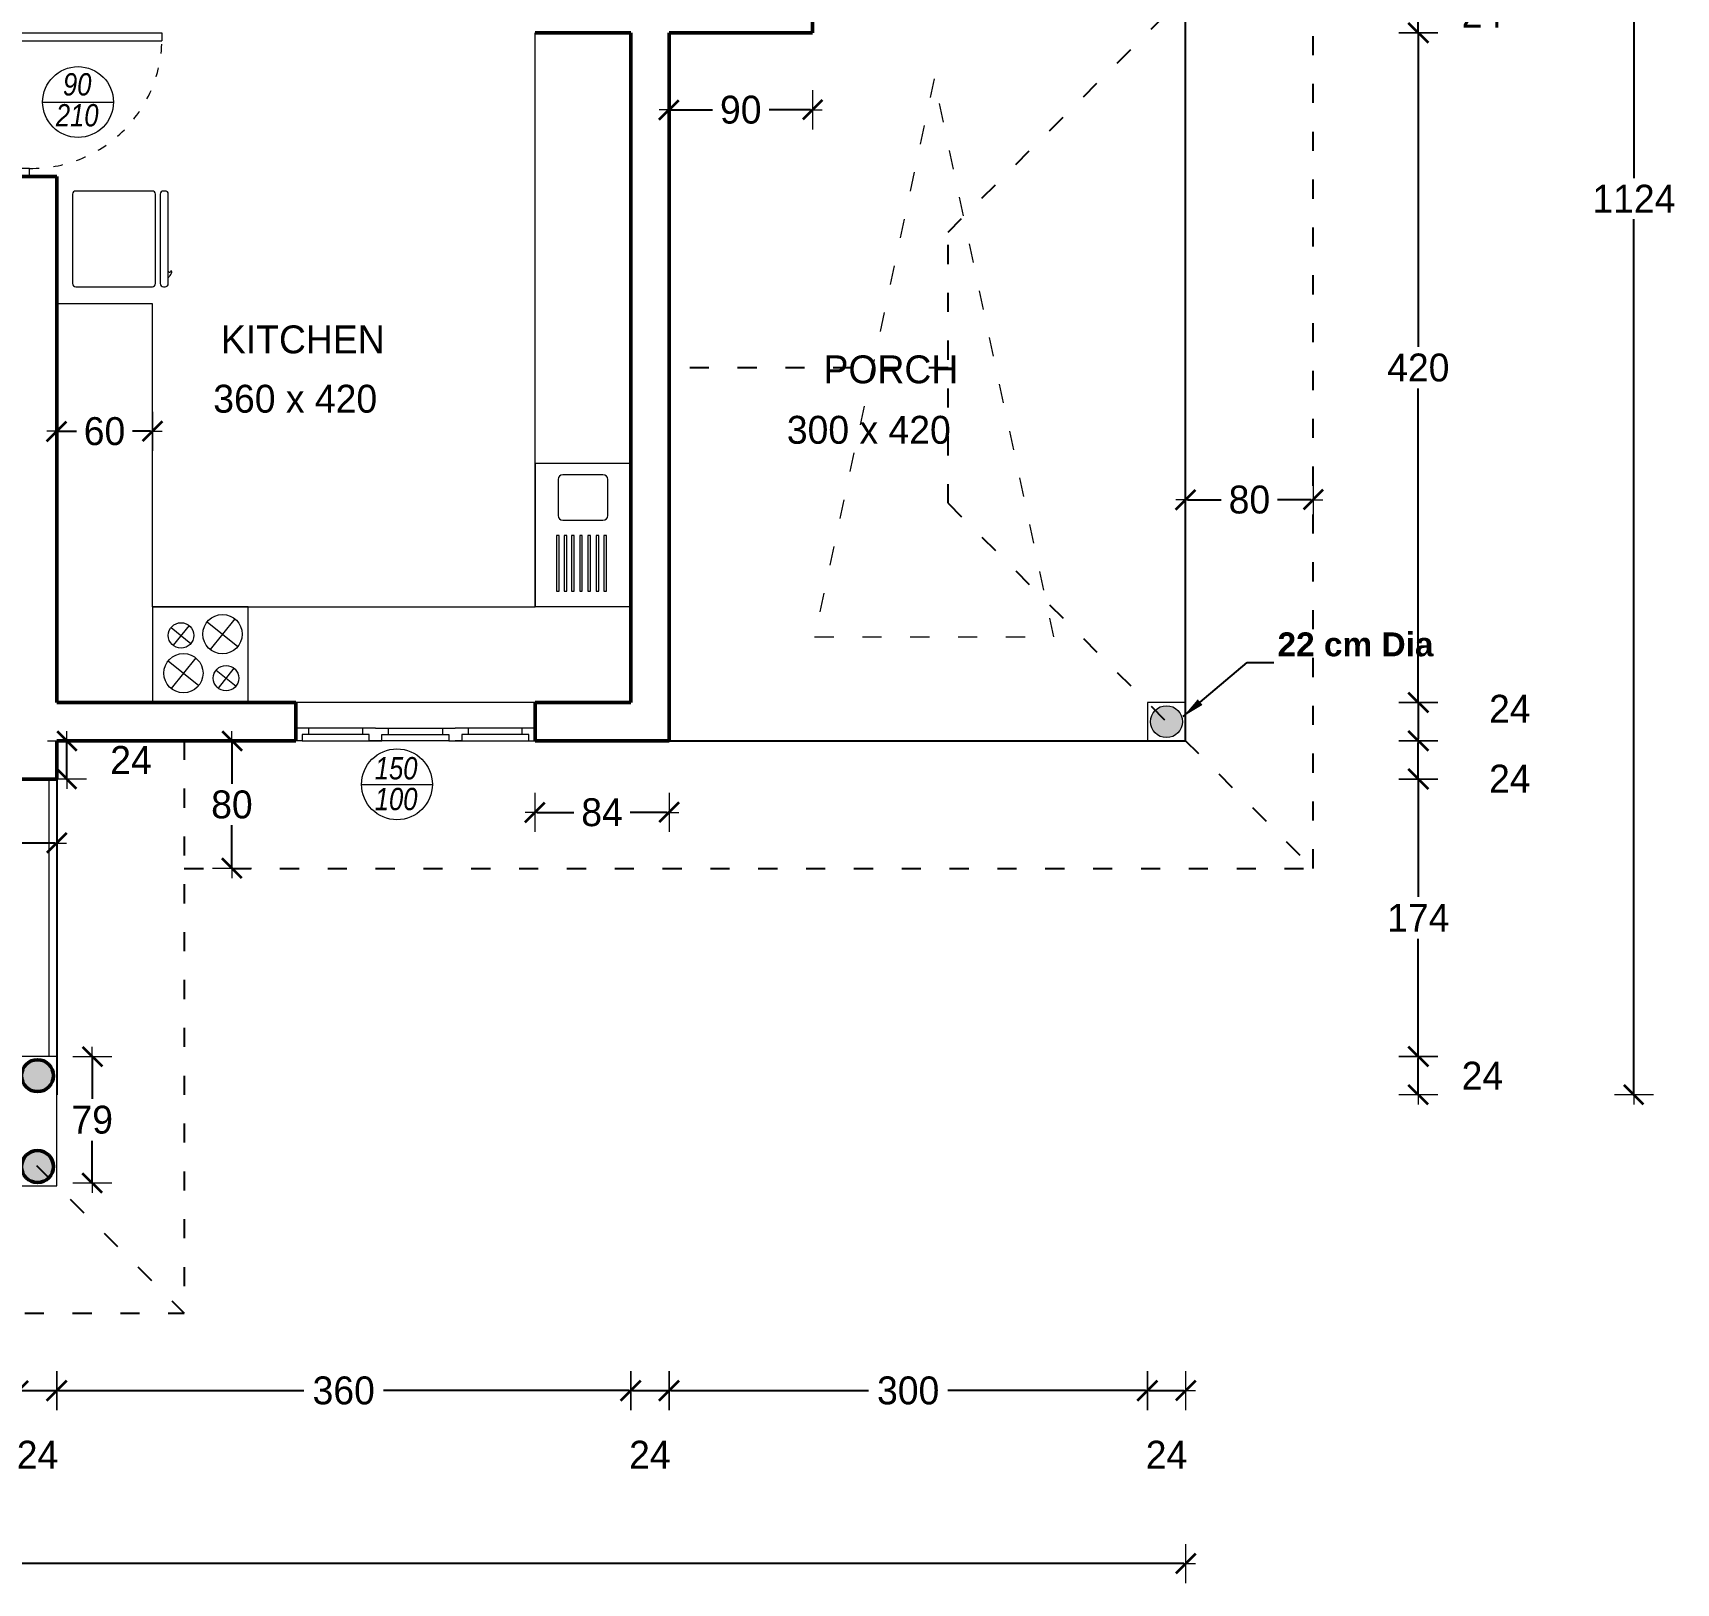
# Model space of a CAD drawing. Header units: centimetres. Extents: x 157 to 5401, y -672 to 3176.
# Drawn here: x 1383 to 2414, y -671 to 302 of the extents above; entities that cross this region are included whole.
import ezdxf

# ---------------------------------------------------------------- set-up
doc = ezdxf.new("R2010")
doc.units = ezdxf.units.CM
doc.header["$PDMODE"] = 35
doc.linetypes.add('ACAD_ISO03W100', pattern=[30, 12, -18])
doc.layers.get('0').update_dxf_attribs({"lineweight": 25})
for name, color, linetype, lineweight in [('1.000', 144, 'Continuous', 13), ('Dimension', 8, 'Continuous', 18), ('Door', 4, 'Continuous', 13), ('DTEXT', 76, 'Continuous', 15), ('FURNIT', 204, 'Continuous', 9), ('Roof Line', 2, 'ACAD_ISO03W100', 25), ('Text', 32, 'Continuous', 20), ('Wall', 1, 'Continuous', 50), ('Win', 5, 'Continuous', 20)]:
    doc.layers.add(name, color=color, linetype=linetype, lineweight=lineweight)
doc.styles.add('Dimension', font='arialbd.ttf')
doc.styles.add('ITALIAN', font='ARIALNBI.TTF')
doc.styles.get("Standard").update_dxf_attribs({"font": 'comicbd.ttf'})
doc.dimstyles.get("Standard").update_dxf_attribs({"dimscale": 0.7, "dimtxt": 25, "dimasz": 1.75, "dimexe": 1.25, "dimexo": 0.625, "dimgap": 5, "dimtad": 0, "dimtih": 1, "dimtoh": 1, "dimdec": 0, "dimdsep": 46, "dimtxsty": 'Standard', "dimblk": 'Ar+', "dimcen": 2.5, "dimse1": 1, "dimse2": 1, "dimclrt": 7, "dimadec": 0, "dimazin": 0, "dimtfac": 1, "dimtdec": 0, "dimtmove": 2, "dimatfit": 3, "dimfxl": 1, "dimarcsym": 0})

# ---------------------------------------------------------------- blocks, each defined once
blk = doc.blocks.new('column')
at = {"layer": 'FURNIT'}
blk.add_hatch(color=256, dxfattribs=at).paths.add_polyline_path([(-10, 0, 1), (10, 0, 1)])
blk.add_circle((0, 0), 10)
at = {"layer": 'Win'}
blk.add_lwpolyline([(-12, -12), (12, -12), (12, 12), (-12, 12)], close=True, dxfattribs=at)
blk = doc.blocks.new('90 D1 210')
at = {"linetype": 'ACAD_ISO03W100', "ltscale": 0.5}
blk.add_arc((-8.5, 3.5), 81.5, 88.9456, 178.9456, dxfattribs=at)
at = {"layer": 'Win'}
for p, q in [((-7, 90), (-7, 85)), ((-7, 90), (0, 90)), ((-7, 85), (0, 85)), ((0, 90), (0, 85)), ((0, 5), (-90, 5)), ((-90, 0), (-90, 5)), ((0, 0), (-90, 0)), ((0, 5), (0, 0))]:
    blk.add_line(p, q, dxfattribs=at)
blk = doc.blocks.new('FRIDGE')
for points in [[(-28, 3), (28, 3, 0.414214), (30, 5), (30, 6, 0.414214), (28, 8), (-28, 8, 0.414214), (-30, 6), (-30, 5, 0.414214)], [(-28, -52), (28, -52, 0.414214), (30, -50), (30, -2, 0.414214), (28, 0), (-28, 0, 0.414214), (-30, -2), (-30, -50, 0.414214)]]:
    blk.add_lwpolyline(points, format="xyb", close=True)
blk.add_open_spline([(24.4, 8), (23.9, 8.4), (23, 9.1), (21.8, 10.1), (20.6, 10.4), (19.7, 9.5), (20.7, 9.5), (21.3, 9), (20.7, 8.4), (20.3, 8.1), (20.1, 8)], degree=3, knots=[0, 0, 0, 0, 1.291654, 2.200769, 3.839886, 4.285587, 5.034227, 5.643325, 6.202245, 7.060624, 7.060624, 7.060624, 7.060624])
blk = doc.blocks.new('STOVE')
for p, q in [((-30, 0), (-30, -60)), ((30, 0), (-30, 0)), ((30, -60), (30, 0)), ((4.3, -9.4), (23.6, -24.8)), ((21.7, -7.5), (6.2, -26.7)), ((-18.3, -12.9), (-5.8, -22.9)), ((-7, -11.7), (-17, -24.1)), ((-20.1, -33.9), (-0.9, -49.3)), ((-2.8, -32), (-18.2, -51.2)), ((10, -39.7), (22.5, -49.7)), ((21.2, -38.5), (11.3, -50.9)), ((-30, -60), (30, -60))]:
    blk.add_line(p, q)
for centre, radius in [((-12, -17.9), 7.98), ((14, -17.1), 12.3), ((-10.5, -41.6), 12.3), ((16.2, -44.7), 7.98)]:
    blk.add_circle(centre, radius)
blk = doc.blocks.new('SINK KIT')
for p, q in [((0, 45), (0, -45)), ((60, 45), (0, 45)), ((60, 45), (60, -45)), ((14.4, 34.9), (14.4, 12.3)), ((42.6, 37.9), (17.4, 37.9)), ((45.6, 12.3), (45.6, 34.9)), ((17.4, 9.3), (42.6, 9.3)), ((13.4, -0.3), (13.4, -35.2)), ((15.1, -0.3), (13.4, -0.3)), ((15.1, -35.2), (15.1, -0.3)), ((18.2, -0.3), (18.2, -35.2)), ((19.9, -0.3), (18.2, -0.3)), ((19.9, -35.2), (19.9, -0.3)), ((22.9, -0.3), (22.9, -35.2)), ((24.6, -0.3), (22.9, -0.3)), ((24.6, -35.2), (24.6, -0.3)), ((28, -0.3), (28, -35.2)), ((29.6, -0.3), (28, -0.3)), ((29.6, -35.2), (29.6, -0.3)), ((33, -0.3), (33, -35.2)), ((34.7, -0.3), (33, -0.3)), ((34.7, -35.2), (34.7, -0.3)), ((38.4, -0.3), (38.4, -35.2)), ((40.1, -0.3), (38.4, -0.3)), ((40.1, -35.2), (40.1, -0.3)), ((43.1, -0.3), (43.1, -35.2)), ((44.8, -0.3), (43.1, -0.3)), ((44.8, -35.2), (44.8, -0.3)), ((13.4, -35.2), (15.1, -35.2)), ((18.2, -35.2), (19.9, -35.2)), ((22.9, -35.2), (24.6, -35.2)), ((28, -35.2), (29.6, -35.2)), ((33, -35.2), (34.7, -35.2)), ((38.4, -35.2), (40.1, -35.2)), ((43.1, -35.2), (44.8, -35.2)), ((60, -45), (0, -45))]:
    blk.add_line(p, q)
for centre, start, end in [((17.4, 34.9), 90, 180), ((42.6, 34.9), 0, 90), ((17.4, 12.3), 180, 270), ((42.6, 12.3), 270, 0)]:
    blk.add_arc(centre, 3, start, end)
blk = doc.blocks.new('Ar+')
for p, q in [((0, 10), (0, -10)), ((-5, 0), (5, 0))]:
    blk.add_line(p, q)
at = {"lineweight": 35}
blk.add_line((5, 5), (-5, -5), dxfattribs=at)
blk = doc.blocks.new('*D57')
at = {"layer": 'Defpoints', "color": 0, "transparency": 16777216}
for p in [(1374.3, -340.4), (1398.3, -364.4), (1398.3, -549.9)]:
    blk.add_point(p, dxfattribs=at)
at = {"layer": 'Dimension', "color": 0, "lineweight": -2, "transparency": 16777216}
blk.add_line((1375.5, -549.9), (1397.1, -549.9), dxfattribs=at)
at = {"layer": 'Dimension', "color": 0, "lineweight": -2, "transparency": 16777216, "xscale": 1.225, "yscale": 1.225, "zscale": 1.225, "rotation": 180}
blk.add_blockref('Ar+', (1374.3, -549.9), dxfattribs=at)
at = {"layer": 'Dimension', "color": 0, "lineweight": -2, "transparency": 16777216, "xscale": 1.225, "yscale": 1.225, "zscale": 1.225}
blk.add_blockref('Ar+', (1398.3, -549.9), dxfattribs=at)
at = {"layer": 'Dimension', "color": 7, "transparency": 16777216, "insert": (1386.3, -590.1), "char_height": 17.5, "attachment_point": 5}
blk.add_mtext('24', dxfattribs=at)
blk = doc.blocks.new('*D58')
at = {"layer": 'Defpoints', "color": 0, "transparency": 16777216}
for p in [(1758.3, -118.4), (1398.3, -364.4), (1758.3, -549.9)]:
    blk.add_point(p, dxfattribs=at)
at = {"layer": 'Dimension', "color": 0, "lineweight": -2, "transparency": 16777216}
for p, q in [((1399.5, -549.9), (1553.4, -549.9)), ((1757.1, -549.9), (1603.2, -549.9))]:
    blk.add_line(p, q, dxfattribs=at)
at = {"layer": 'Dimension', "color": 0, "lineweight": -2, "transparency": 16777216, "xscale": 1.225, "yscale": 1.225, "zscale": 1.225, "rotation": 180}
blk.add_blockref('Ar+', (1398.3, -549.9), dxfattribs=at)
at = {"layer": 'Dimension', "color": 0, "lineweight": -2, "transparency": 16777216, "xscale": 1.225, "yscale": 1.225, "zscale": 1.225}
blk.add_blockref('Ar+', (1758.3, -549.9), dxfattribs=at)
at = {"layer": 'Dimension', "color": 7, "transparency": 16777216, "insert": (1578.3, -549.9), "char_height": 17.5, "attachment_point": 5}
blk.add_mtext('360', dxfattribs=at)
blk = doc.blocks.new('*D59')
at = {"layer": 'Defpoints', "color": 0, "transparency": 16777216}
for p in [(1758.3, -118.4), (1782.3, -142.4), (1782.3, -549.9)]:
    blk.add_point(p, dxfattribs=at)
at = {"layer": 'Dimension', "color": 0, "lineweight": -2, "transparency": 16777216}
blk.add_line((1759.5, -549.9), (1781.1, -549.9), dxfattribs=at)
at = {"layer": 'Dimension', "color": 0, "lineweight": -2, "transparency": 16777216, "xscale": 1.225, "yscale": 1.225, "zscale": 1.225, "rotation": 180}
blk.add_blockref('Ar+', (1758.3, -549.9), dxfattribs=at)
at = {"layer": 'Dimension', "color": 0, "lineweight": -2, "transparency": 16777216, "xscale": 1.225, "yscale": 1.225, "zscale": 1.225}
blk.add_blockref('Ar+', (1782.3, -549.9), dxfattribs=at)
at = {"layer": 'Dimension', "color": 7, "transparency": 16777216, "insert": (1770.3, -590.1), "char_height": 17.5, "attachment_point": 5}
blk.add_mtext('24', dxfattribs=at)
blk = doc.blocks.new('*D60')
at = {"layer": 'Defpoints', "color": 0, "transparency": 16777216}
for p in [(1782.3, -142.4), (2082.3, -142.4), (2082.3, -549.9)]:
    blk.add_point(p, dxfattribs=at)
at = {"layer": 'Dimension', "color": 0, "lineweight": -2, "transparency": 16777216}
for p, q in [((1783.5, -549.9), (1907.4, -549.9)), ((2081.1, -549.9), (1957.2, -549.9))]:
    blk.add_line(p, q, dxfattribs=at)
at = {"layer": 'Dimension', "color": 0, "lineweight": -2, "transparency": 16777216, "xscale": 1.225, "yscale": 1.225, "zscale": 1.225, "rotation": 180}
blk.add_blockref('Ar+', (1782.3, -549.9), dxfattribs=at)
at = {"layer": 'Dimension', "color": 0, "lineweight": -2, "transparency": 16777216, "xscale": 1.225, "yscale": 1.225, "zscale": 1.225}
blk.add_blockref('Ar+', (2082.3, -549.9), dxfattribs=at)
at = {"layer": 'Dimension', "color": 7, "transparency": 16777216, "insert": (1932.3, -549.9), "char_height": 17.5, "attachment_point": 5}
blk.add_mtext('300', dxfattribs=at)
blk = doc.blocks.new('*D61')
at = {"layer": 'Defpoints', "color": 0, "transparency": 16777216}
for p in [(2082.3, -142.4), (2106.3, -142.4), (2106.3, -549.9)]:
    blk.add_point(p, dxfattribs=at)
at = {"layer": 'Dimension', "color": 0, "lineweight": -2, "transparency": 16777216}
blk.add_line((2083.5, -549.9), (2105.1, -549.9), dxfattribs=at)
at = {"layer": 'Dimension', "color": 0, "lineweight": -2, "transparency": 16777216, "xscale": 1.225, "yscale": 1.225, "zscale": 1.225, "rotation": 180}
blk.add_blockref('Ar+', (2082.3, -549.9), dxfattribs=at)
at = {"layer": 'Dimension', "color": 0, "lineweight": -2, "transparency": 16777216, "xscale": 1.225, "yscale": 1.225, "zscale": 1.225}
blk.add_blockref('Ar+', (2106.3, -549.9), dxfattribs=at)
at = {"layer": 'Dimension', "color": 7, "transparency": 16777216, "insert": (2094.3, -590.1), "char_height": 17.5, "attachment_point": 5}
blk.add_mtext('24', dxfattribs=at)
blk = doc.blocks.new('*D62')
at = {"layer": 'Defpoints', "color": 0, "transparency": 16777216}
for p in [(564.3, -142.4), (2106.3, -142.4), (2106.3, -658.4)]:
    blk.add_point(p, dxfattribs=at)
at = {"layer": 'Dimension', "color": 0, "lineweight": -2, "transparency": 16777216}
for p, q in [((565.5, -658.4), (1302.6, -658.4)), ((2105.1, -658.4), (1368, -658.4))]:
    blk.add_line(p, q, dxfattribs=at)
at = {"layer": 'Dimension', "color": 0, "lineweight": -2, "transparency": 16777216, "xscale": 1.225, "yscale": 1.225, "zscale": 1.225, "rotation": 180}
blk.add_blockref('Ar+', (564.3, -658.4), dxfattribs=at)
at = {"layer": 'Dimension', "color": 0, "lineweight": -2, "transparency": 16777216, "xscale": 1.225, "yscale": 1.225, "zscale": 1.225}
blk.add_blockref('Ar+', (2106.3, -658.4), dxfattribs=at)
at = {"layer": 'Dimension', "color": 7, "transparency": 16777216, "insert": (1335.3, -658.4), "char_height": 17.5, "attachment_point": 5}
blk.add_mtext('1542', dxfattribs=at)
blk = doc.blocks.new('*D63')
at = {"layer": 'Defpoints', "color": 0, "transparency": 16777216}
for p in [(1398.3, -340.4), (2252.2, -340.4), (1398.3, -364.4)]:
    blk.add_point(p, dxfattribs=at)
at = {"layer": 'Dimension', "color": 0, "lineweight": -2, "transparency": 16777216}
blk.add_line((2252.2, -363.2), (2252.2, -341.6), dxfattribs=at)
at = {"layer": 'Dimension', "color": 0, "lineweight": -2, "transparency": 16777216, "xscale": 1.225, "yscale": 1.225, "zscale": 1.225}
for p, rotation in [((2252.2, -340.4), 90), ((2252.2, -364.4), 270)]:
    blk.add_blockref('Ar+', p, dxfattribs=dict(at, rotation=rotation))
at = {"layer": 'Dimension', "color": 7, "transparency": 16777216, "insert": (2292.4, -352.4), "char_height": 17.5, "attachment_point": 5}
blk.add_mtext('24', dxfattribs=at)
blk = doc.blocks.new('*D64')
at = {"layer": 'Defpoints', "color": 0, "transparency": 16777216}
for p in [(1398.3, -166.4), (2252.2, -166.4), (1398.3, -340.4)]:
    blk.add_point(p, dxfattribs=at)
at = {"layer": 'Dimension', "color": 0, "lineweight": -2, "transparency": 16777216}
for p, q in [((2252.2, -167.6), (2252.2, -240.3)), ((2252.2, -339.2), (2252.2, -266.5))]:
    blk.add_line(p, q, dxfattribs=at)
at = {"layer": 'Dimension', "color": 0, "lineweight": -2, "transparency": 16777216, "xscale": 1.225, "yscale": 1.225, "zscale": 1.225}
for p, rotation in [((2252.2, -166.4), 90), ((2252.2, -340.4), 270)]:
    blk.add_blockref('Ar+', p, dxfattribs=dict(at, rotation=rotation))
at = {"layer": 'Dimension', "color": 7, "transparency": 16777216, "insert": (2252.2, -253.4), "char_height": 17.5, "attachment_point": 5}
blk.add_mtext('174', dxfattribs=at)
blk = doc.blocks.new('*D65')
at = {"layer": 'Defpoints', "color": 0, "transparency": 16777216}
for p in [(2106.3, -142.4), (2252.2, -142.4), (1398.3, -166.4)]:
    blk.add_point(p, dxfattribs=at)
at = {"layer": 'Dimension', "color": 0, "lineweight": -2, "transparency": 16777216}
blk.add_line((2252.2, -165.2), (2252.2, -143.6), dxfattribs=at)
at = {"layer": 'Dimension', "color": 0, "lineweight": -2, "transparency": 16777216, "xscale": 1.225, "yscale": 1.225, "zscale": 1.225}
for p, rotation in [((2252.2, -142.4), 90), ((2252.2, -166.4), 270)]:
    blk.add_blockref('Ar+', p, dxfattribs=dict(at, rotation=rotation))
at = {"layer": 'Dimension', "color": 7, "transparency": 16777216, "insert": (2309.6, -166.1), "char_height": 17.5, "attachment_point": 5}
blk.add_mtext('24', dxfattribs=at)
blk = doc.blocks.new('*D66')
at = {"layer": 'Defpoints', "color": 0, "transparency": 16777216}
for p in [(2106.3, 301.6), (2252.2, 301.6), (2106.3, -118.4)]:
    blk.add_point(p, dxfattribs=at)
at = {"layer": 'Dimension', "color": 0, "lineweight": -2, "transparency": 16777216}
for p, q in [((2252.2, 300.4), (2252.2, 104.6)), ((2252.2, -117.2), (2252.2, 78.6))]:
    blk.add_line(p, q, dxfattribs=at)
at = {"layer": 'Dimension', "color": 0, "lineweight": -2, "transparency": 16777216, "xscale": 1.225, "yscale": 1.225, "zscale": 1.225}
for p, rotation in [((2252.2, 301.6), 90), ((2252.2, -118.4), 270)]:
    blk.add_blockref('Ar+', p, dxfattribs=dict(at, rotation=rotation))
at = {"layer": 'Dimension', "color": 7, "transparency": 16777216, "insert": (2252.2, 91.6), "char_height": 17.5, "attachment_point": 5}
blk.add_mtext('420', dxfattribs=at)
blk = doc.blocks.new('*D67')
at = {"layer": 'Defpoints', "color": 0, "transparency": 16777216}
for p in [(2106.3, 325.6), (2252.2, 325.6), (2106.3, 301.6)]:
    blk.add_point(p, dxfattribs=at)
at = {"layer": 'Dimension', "color": 0, "lineweight": -2, "transparency": 16777216}
blk.add_line((2252.2, 302.8), (2252.2, 324.4), dxfattribs=at)
at = {"layer": 'Dimension', "color": 0, "lineweight": -2, "transparency": 16777216, "xscale": 1.225, "yscale": 1.225, "zscale": 1.225}
for p, rotation in [((2252.2, 325.6), 90), ((2252.2, 301.6), 270)]:
    blk.add_blockref('Ar+', p, dxfattribs=dict(at, rotation=rotation))
at = {"layer": 'Dimension', "color": 7, "transparency": 16777216, "insert": (2292.4, 313.6), "char_height": 17.5, "attachment_point": 5}
blk.add_mtext('24', dxfattribs=at)
blk = doc.blocks.new('*D72')
at = {"layer": 'Defpoints', "color": 0, "transparency": 16777216}
for p in [(1782.3, 759.6), (1398.3, -364.4), (2387.4, -364.4)]:
    blk.add_point(p, dxfattribs=at)
at = {"layer": 'Dimension', "color": 0, "lineweight": -2, "transparency": 16777216}
for p, q in [((2387.4, 758.4), (2387.4, 210.5)), ((2387.4, -363.2), (2387.4, 184.7))]:
    blk.add_line(p, q, dxfattribs=at)
at = {"layer": 'Dimension', "color": 0, "lineweight": -2, "transparency": 16777216, "xscale": 1.225, "yscale": 1.225, "zscale": 1.225}
for p, rotation in [((2387.4, 759.6), 90), ((2387.4, -364.4), 270)]:
    blk.add_blockref('Ar+', p, dxfattribs=dict(at, rotation=rotation))
at = {"layer": 'Dimension', "color": 7, "transparency": 16777216, "insert": (2387.4, 197.6), "char_height": 17.5, "attachment_point": 5}
blk.add_mtext('1124', dxfattribs=at)
blk = doc.blocks.new('*D73')
at = {"layer": 'Defpoints', "color": 0, "transparency": 16777216}
for p in [(2106.3, -118.4), (2106.3, -142.4), (2252.2, -142.4)]:
    blk.add_point(p, dxfattribs=at)
at = {"layer": 'Dimension', "color": 0, "lineweight": -2, "transparency": 16777216}
blk.add_line((2252.2, -119.6), (2252.2, -141.2), dxfattribs=at)
at = {"layer": 'Dimension', "color": 0, "lineweight": -2, "transparency": 16777216, "xscale": 1.225, "yscale": 1.225, "zscale": 1.225}
for p, rotation in [((2252.2, -118.4), 90), ((2252.2, -142.4), 270)]:
    blk.add_blockref('Ar+', p, dxfattribs=dict(at, rotation=rotation))
at = {"layer": 'Dimension', "color": 7, "transparency": 16777216, "insert": (2309.6, -122.3), "char_height": 17.5, "attachment_point": 5}
blk.add_mtext('24', dxfattribs=at)
blk = doc.blocks.new('Double Column (Single Base)')
at = {"layer": 'FURNIT'}
for points in [[(10, 69, 1), (-10, 69, 1)], [(-10, 12, 1), (10, 12, 1)]]:
    blk.add_hatch(color=256, dxfattribs=at).paths.add_polyline_path(points)
for centre in [(0, 69), (0, 12)]:
    blk.add_circle(centre, 10)
at = {"layer": 'Win'}
blk.add_lwpolyline([(-12, 0), (12, 0), (12, 81), (-12, 81)], close=True, dxfattribs=at)
blk = doc.blocks.new('*D117')
at = {"layer": 'Defpoints', "color": 0, "transparency": 16777216}
for p in [(1303.3, -166.4), (1398.3, -166.4), (1303.3, -206.5)]:
    blk.add_point(p, dxfattribs=at)
at = {"layer": 'Dimension', "color": 0, "lineweight": -2, "transparency": 16777216}
for p, q in [((1304.5, -206.5), (1333.2, -206.5)), ((1397.1, -206.5), (1368.5, -206.5))]:
    blk.add_line(p, q, dxfattribs=at)
at = {"layer": 'Dimension', "color": 0, "lineweight": -2, "transparency": 16777216, "xscale": 1.225, "yscale": 1.225, "zscale": 1.225, "rotation": 180}
blk.add_blockref('Ar+', (1303.3, -206.5), dxfattribs=at)
at = {"layer": 'Dimension', "color": 0, "lineweight": -2, "transparency": 16777216, "xscale": 1.225, "yscale": 1.225, "zscale": 1.225}
blk.add_blockref('Ar+', (1398.3, -206.5), dxfattribs=at)
at = {"layer": 'Dimension', "color": 7, "transparency": 16777216, "insert": (1350.8, -206.5), "char_height": 17.5, "attachment_point": 5}
blk.add_mtext('95', dxfattribs=at)
blk = doc.blocks.new('*D120')
at = {"layer": 'Defpoints', "color": 0, "transparency": 16777216}
for p in [(1698.3, -142.4), (1782.3, -142.4), (1698.3, -187.3)]:
    blk.add_point(p, dxfattribs=at)
at = {"layer": 'Dimension', "color": 0, "lineweight": -2, "transparency": 16777216}
for p, q in [((1699.5, -187.3), (1722.6, -187.3)), ((1781.1, -187.3), (1758, -187.3))]:
    blk.add_line(p, q, dxfattribs=at)
at = {"layer": 'Dimension', "color": 0, "lineweight": -2, "transparency": 16777216, "xscale": 1.225, "yscale": 1.225, "zscale": 1.225, "rotation": 180}
blk.add_blockref('Ar+', (1698.3, -187.3), dxfattribs=at)
at = {"layer": 'Dimension', "color": 0, "lineweight": -2, "transparency": 16777216, "xscale": 1.225, "yscale": 1.225, "zscale": 1.225}
blk.add_blockref('Ar+', (1782.3, -187.3), dxfattribs=at)
at = {"layer": 'Dimension', "color": 7, "transparency": 16777216, "insert": (1740.3, -187.3), "char_height": 17.5, "attachment_point": 5}
blk.add_mtext('84', dxfattribs=at)
blk = doc.blocks.new('*D121')
at = {"layer": 'Defpoints', "color": 0, "transparency": 16777216}
for p in [(1782.3, 301.6), (1872.3, 301.6), (1872.3, 253.3)]:
    blk.add_point(p, dxfattribs=at)
at = {"layer": 'Dimension', "color": 0, "lineweight": -2, "transparency": 16777216}
for p, q in [((1783.5, 253.3), (1809.5, 253.3)), ((1871.1, 253.3), (1845.1, 253.3))]:
    blk.add_line(p, q, dxfattribs=at)
at = {"layer": 'Dimension', "color": 0, "lineweight": -2, "transparency": 16777216, "xscale": 1.225, "yscale": 1.225, "zscale": 1.225, "rotation": 180}
blk.add_blockref('Ar+', (1782.3, 253.3), dxfattribs=at)
at = {"layer": 'Dimension', "color": 0, "lineweight": -2, "transparency": 16777216, "xscale": 1.225, "yscale": 1.225, "zscale": 1.225}
blk.add_blockref('Ar+', (1872.3, 253.3), dxfattribs=at)
at = {"layer": 'Dimension', "color": 7, "transparency": 16777216, "insert": (1827.3, 253.3), "char_height": 17.5, "attachment_point": 5}
blk.add_mtext('90', dxfattribs=at)
blk = doc.blocks.new('*D129')
at = {"layer": 'Defpoints', "color": 0, "transparency": 16777216}
for p in [(1478.3, -142.4), (1508.2, -142.4), (1478.3, -222.4)]:
    blk.add_point(p, dxfattribs=at)
at = {"layer": 'Dimension', "color": 0, "lineweight": -2, "transparency": 16777216}
for p, q in [((1508.2, -143.6), (1508.2, -169.4)), ((1508.2, -221.2), (1508.2, -195.4))]:
    blk.add_line(p, q, dxfattribs=at)
at = {"layer": 'Dimension', "color": 0, "lineweight": -2, "transparency": 16777216, "xscale": 1.225, "yscale": 1.225, "zscale": 1.225}
for p, rotation in [((1508.2, -142.4), 90), ((1508.2, -222.4), 270)]:
    blk.add_blockref('Ar+', p, dxfattribs=dict(at, rotation=rotation))
at = {"layer": 'Dimension', "color": 7, "transparency": 16777216, "insert": (1508.2, -182.4), "char_height": 17.5, "attachment_point": 5}
blk.add_mtext('80', dxfattribs=at)
blk = doc.blocks.new('*D130')
at = {"layer": 'Defpoints', "color": 0, "transparency": 16777216}
for p in [(2106.3, 23.7), (2186.3, 23.7), (2186.3, 8.8)]:
    blk.add_point(p, dxfattribs=at)
at = {"layer": 'Dimension', "color": 0, "lineweight": -2, "transparency": 16777216}
for p, q in [((2107.5, 8.8), (2128.6, 8.8)), ((2185.1, 8.8), (2164, 8.8))]:
    blk.add_line(p, q, dxfattribs=at)
at = {"layer": 'Dimension', "color": 0, "lineweight": -2, "transparency": 16777216, "xscale": 1.225, "yscale": 1.225, "zscale": 1.225, "rotation": 180}
blk.add_blockref('Ar+', (2106.3, 8.8), dxfattribs=at)
at = {"layer": 'Dimension', "color": 0, "lineweight": -2, "transparency": 16777216, "xscale": 1.225, "yscale": 1.225, "zscale": 1.225}
blk.add_blockref('Ar+', (2186.3, 8.8), dxfattribs=at)
at = {"layer": 'Dimension', "color": 7, "transparency": 16777216, "insert": (2146.3, 8.8), "char_height": 17.5, "attachment_point": 5}
blk.add_mtext('80', dxfattribs=at)
blk = doc.blocks.new('*D143')
at = {"layer": 'Defpoints', "color": 0, "transparency": 16777216}
for p in [(1398.3, -340.4), (1398.3, -419.8), (1420.6, -419.8)]:
    blk.add_point(p, dxfattribs=at)
at = {"layer": 'Dimension', "color": 0, "lineweight": -2, "transparency": 16777216}
for p, q in [((1420.6, -341.6), (1420.6, -367)), ((1420.6, -418.6), (1420.6, -393.3))]:
    blk.add_line(p, q, dxfattribs=at)
at = {"layer": 'Dimension', "color": 0, "lineweight": -2, "transparency": 16777216, "xscale": 1.225, "yscale": 1.225, "zscale": 1.225}
for p, rotation in [((1420.6, -340.4), 90), ((1420.6, -419.8), 270)]:
    blk.add_blockref('Ar+', p, dxfattribs=dict(at, rotation=rotation))
at = {"layer": 'Dimension', "color": 7, "transparency": 16777216, "insert": (1420.6, -380.1), "char_height": 17.5, "attachment_point": 5}
blk.add_mtext('79', dxfattribs=at)
blk = doc.blocks.new('*D147')
at = {"layer": 'Defpoints', "color": 0, "transparency": 16777216}
for p in [(1458.3, 51.7), (1398.3, 46.6), (1458.3, 46.6)]:
    blk.add_point(p, dxfattribs=at)
at = {"layer": 'Dimension', "color": 0, "lineweight": -2, "transparency": 16777216}
for p, q in [((1399.5, 51.7), (1410.7, 51.7)), ((1457.1, 51.7), (1445.9, 51.7))]:
    blk.add_line(p, q, dxfattribs=at)
at = {"layer": 'Dimension', "color": 0, "lineweight": -2, "transparency": 16777216, "xscale": 1.225, "yscale": 1.225, "zscale": 1.225, "rotation": 180}
blk.add_blockref('Ar+', (1398.3, 51.7), dxfattribs=at)
at = {"layer": 'Dimension', "color": 0, "lineweight": -2, "transparency": 16777216, "xscale": 1.225, "yscale": 1.225, "zscale": 1.225}
blk.add_blockref('Ar+', (1458.3, 51.7), dxfattribs=at)
at = {"layer": 'Dimension', "color": 7, "transparency": 16777216, "insert": (1428.3, 51.7), "char_height": 17.5, "attachment_point": 5}
blk.add_mtext('60', dxfattribs=at)
blk = doc.blocks.new('*D148')
at = {"layer": 'Defpoints', "color": 0, "transparency": 16777216}
for p in [(1398.3, -142.4), (1404.7, -142.4), (1398.3, -166.4)]:
    blk.add_point(p, dxfattribs=at)
at = {"layer": 'Dimension', "color": 0, "lineweight": -2, "transparency": 16777216}
blk.add_line((1404.7, -165.2), (1404.7, -143.6), dxfattribs=at)
at = {"layer": 'Dimension', "color": 0, "lineweight": -2, "transparency": 16777216, "xscale": 1.225, "yscale": 1.225, "zscale": 1.225}
for p, rotation in [((1404.7, -142.4), 90), ((1404.7, -166.4), 270)]:
    blk.add_blockref('Ar+', p, dxfattribs=dict(at, rotation=rotation))
at = {"layer": 'Dimension', "color": 7, "transparency": 16777216, "insert": (1444.9, -154.4), "char_height": 17.5, "attachment_point": 5}
blk.add_mtext('24', dxfattribs=at)

msp = doc.modelspace()

# ---------------------------------------------------------------- linework, layer by layer
for p, q in [((2106.3, -142.4), (2106.3, 325.6)), ((1782.3, -142.4), (2106.3, -142.4)), ((1398.3, -166.4), (1398.3, -364.4))]:
    msp.add_line(p, q)
at = {"layer": '1.000', "linetype": 'ACAD_ISO03W100'}
msp.add_lwpolyline([(1873.6, -77.2), (2023.6, -77.2), (1948.6, 272.8), (1948.6, 272.8)], close=True, dxfattribs=at)
at = {"layer": 'DTEXT'}
for p, q in [((1389.5, 258.2), (1433.9, 258.2)), ((1589.5, -169.7), (1633.8, -169.7))]:
    msp.add_line(p, q, dxfattribs=at)
for centre in [(1411.7, 258.2), (1611.7, -169.7)]:
    msp.add_circle(centre, 22.2, dxfattribs=at)
at = {"layer": 'Roof Line'}
for p, q in [((1957.3, 176.6), (2186.3, 405.6)), ((2186.3, -222.4), (2186.3, 405.6)), ((1957.3, 6.6), (1957.3, 176.6)), ((1957.3, 91.6), (1782.3, 91.6)), ((1957.3, 6.6), (2186.3, -222.4)), ((1478.3, -142.4), (1478.3, -501.4)), ((1478.3, -222.4), (2186.3, -222.4)), ((1258.3, -281.4), (1478.3, -501.4)), ((868.3, -501.4), (1478.3, -501.4))]:
    msp.add_line(p, q, dxfattribs=at)
at = {"layer": 'Wall'}
for p, q in [((1872.3, 301.6), (1872.3, 325.6)), ((1698.3, 301.6), (1758.3, 301.6)), ((1758.3, -118.4), (1758.3, 301.6)), ((1782.3, -142.4), (1782.3, 301.6)), ((1782.3, -142.4), (1782.3, 301.6)), ((1782.3, 301.6), (1872.3, 301.6)), ((1398.3, 211.6), (1112.3, 211.6)), ((1398.3, -118.4), (1398.3, 211.6)), ((1398.3, -118.4), (1548.3, -118.4)), ((1548.3, -142.4), (1548.3, -118.4)), ((1698.3, -142.4), (1698.3, -118.4)), ((1698.3, -118.4), (1758.3, -118.4)), ((1398.3, -166.4), (1398.3, -142.4)), ((1398.3, -142.4), (1548.3, -142.4)), ((1698.3, -142.4), (1782.3, -142.4)), ((1398.3, -166.4), (1303.3, -166.4))]:
    msp.add_line(p, q, dxfattribs=at)
at = {"layer": 'Win'}
for p, q in [((1698.3, -58.4), (1698.3, 301.6)), ((1458.3, 131.6), (1398.3, 131.6)), ((1458.3, -58.4), (1458.3, 131.6)), ((1458.3, -58.4), (1698.3, -58.4)), ((1698.3, -118.4), (1548.3, -118.4)), ((1598.3, -134.4), (1548.3, -134.4)), ((1552.3, -142.4), (1548.3, -142.4)), ((1552.3, -138.4), (1552.3, -142.4)), ((1594.3, -138.4), (1552.3, -138.4)), ((1552.3, -142.4), (1602.3, -142.4)), ((1556.3, -134.4), (1556.3, -138.4)), ((1590.3, -138.4), (1590.3, -134.4)), ((1594.3, -142.4), (1594.3, -138.4)), ((1644.3, -142.4), (1594.3, -142.4)), ((1594.3, -142.4), (1598.3, -142.4)), ((1598.3, -134.4), (1648.3, -134.4)), ((1602.3, -142.4), (1598.3, -142.4)), ((1602.3, -138.4), (1644.3, -138.4)), ((1602.3, -142.4), (1602.3, -138.4)), ((1606.3, -138.4), (1606.3, -134.4)), ((1640.3, -134.4), (1640.3, -138.4)), ((1644.3, -138.4), (1644.3, -142.4)), ((1644.3, -142.4), (1694.3, -142.4)), ((1644.3, -142.4), (1648.3, -142.4)), ((1698.3, -134.4), (1648.3, -134.4)), ((1652.3, -142.4), (1648.3, -142.4)), ((1652.3, -138.4), (1652.3, -142.4)), ((1694.3, -138.4), (1652.3, -138.4)), ((1656.3, -134.4), (1656.3, -138.4)), ((1690.3, -138.4), (1690.3, -134.4)), ((1694.3, -142.4), (1694.3, -138.4)), ((1694.3, -142.4), (1698.3, -142.4)), ((1393.3, -166.4), (1393.3, -340.4))]:
    msp.add_line(p, q, dxfattribs=at)

# ---------------------------------------------------------------- block references
at = {"layer": 'Door', "rotation": 180}
msp.add_blockref('90 D1 210', (1374.3, 301.6), dxfattribs=at)
at = {"layer": 'FURNIT', "rotation": 270}
msp.add_blockref('FRIDGE', (1460.3, 172.4), dxfattribs=at)
at = {"layer": 'FURNIT'}
for name, p in [('SINK KIT', (1698.3, -13.4)), ('STOVE', (1488.3, -58.4))]:
    msp.add_blockref(name, p, dxfattribs=at)
at = {"layer": 'Text', "rotation": 180}
msp.add_blockref('column', (2094.3, -130.4), dxfattribs=at)
at = {"layer": 'Wall'}
msp.add_blockref('Double Column (Single Base)', (1386.3, -421.4), dxfattribs=at)

# ---------------------------------------------------------------- texts
at = {"layer": 'DTEXT', "style": 'ITALIAN'}
for s, p in [(' 90', (1397.8, 262.3)), ('210', (1397.8, 242.9)), ('150', (1597.8, -166.6)), ('100', (1597.8, -185.9))]:
    msp.add_text(s, height=14, dxfattribs=at).set_placement(p)
at = {"layer": 'Text'}
for s, p in [('KITCHEN', (1501.3, 100.6)), ('PORCH', (1879.2, 81.8)), ('360 x 420', (1496.5, 63.4)), ('300 x 420', (1856.2, 43.9))]:
    msp.add_text(s, height=17.5, dxfattribs=at).set_placement(p)
at = {"layer": 'Text', "style": 'Dimension'}
msp.add_text('22 cm Dia', height=15, dxfattribs=at).set_placement((2163.9, -89.4))

# ---------------------------------------------------------------- dimensions: what is measured, and where the dimension line sits
at = {"layer": 'Dimension'}
for base, p1, p2, picture, middle in [((2387.4, -364.4), (1782.3, 759.6), (1398.3, -364.4), '*D72', (2387.4, 197.6)), ((2252.2, 325.6), (2106.3, 301.6), (2106.3, 325.6), '*D67', (2292.4, 313.6)), ((2252.2, 301.6), (2106.3, -118.4), (2106.3, 301.6), '*D66', (2252.2, 91.6)), ((1404.7, -142.4), (1398.3, -166.4), (1398.3, -142.4), '*D148', (1444.9, -154.4)), ((1508.2, -142.4), (1478.3, -222.4), (1478.3, -142.4), '*D129', (1508.2, -182.4)), ((2252.2, -166.4), (1398.3, -340.4), (1398.3, -166.4), '*D64', (2252.2, -253.4)), ((2252.2, -340.4), (1398.3, -364.4), (1398.3, -340.4), '*D63', (2292.4, -352.4)), ((1420.6, -419.8), (1398.3, -340.4), (1398.3, -419.8), '*D143', (1420.6, -380.1))]:
    dim = msp.add_linear_dim(base=base, p1=p1, p2=p2, angle=90, dimstyle='Standard', dxfattribs=at)
    dim.commit()
    dim.dimension.update_dxf_attribs({"geometry": picture, "text_midpoint": middle})
for base, p1, p2, picture, middle in [((1872.3, 253.3), (1782.3, 301.6), (1872.3, 301.6), '*D121', (1827.3, 253.3)), ((1458.3, 51.7), (1398.3, 46.6), (1458.3, 46.6), '*D147', (1428.3, 51.7)), ((2186.3, 8.8), (2106.3, 23.7), (2186.3, 23.7), '*D130', (2146.3, 8.8)), ((1758.3, -549.9), (1398.3, -364.4), (1758.3, -118.4), '*D58', (1578.3, -549.9)), ((1782.3, -549.9), (1758.3, -118.4), (1782.3, -142.4), '*D59', (1770.3, -590.1)), ((2106.3, -658.4), (564.3, -142.4), (2106.3, -142.4), '*D62', (1335.3, -658.4)), ((1698.3, -187.3), (1782.3, -142.4), (1698.3, -142.4), '*D120', (1740.3, -187.3)), ((2082.3, -549.9), (1782.3, -142.4), (2082.3, -142.4), '*D60', (1932.3, -549.9)), ((2106.3, -549.9), (2082.3, -142.4), (2106.3, -142.4), '*D61', (2094.3, -590.1)), ((1303.3, -206.5), (1398.3, -166.4), (1303.3, -166.4), '*D117', (1350.8, -206.5)), ((1398.3, -549.9), (1374.3, -340.4), (1398.3, -364.4), '*D57', (1386.3, -590.1))]:
    dim = msp.add_linear_dim(base=base, p1=p1, p2=p2, dimstyle='Standard', dxfattribs=at)
    dim.commit()
    dim.dimension.update_dxf_attribs({"geometry": picture, "text_midpoint": middle})
for p1, picture, middle in [((2106.3, -118.4), '*D73', (2309.6, -122.3)), ((1398.3, -166.4), '*D65', (2309.6, -166.1))]:
    dim = msp.add_linear_dim(base=(2252.2, -142.4), p1=p1, p2=(2106.3, -142.4), angle=90, dimstyle='Standard', dxfattribs=at)
    dim.commit()
    dim.dimension.update_dxf_attribs({"geometry": picture, "text_midpoint": middle, "dimtype": 128})

# ---------------------------------------------------------------- leaders
msp.add_leader([(2104.7, -127.2), (2144.8, -93.2), (2161.7, -93.2)], dimstyle='Standard', override={"dimasz": 20, "dimgap": 5, "dimtad": 0}, dxfattribs=at)

doc.saveas('drawing.dxf')
